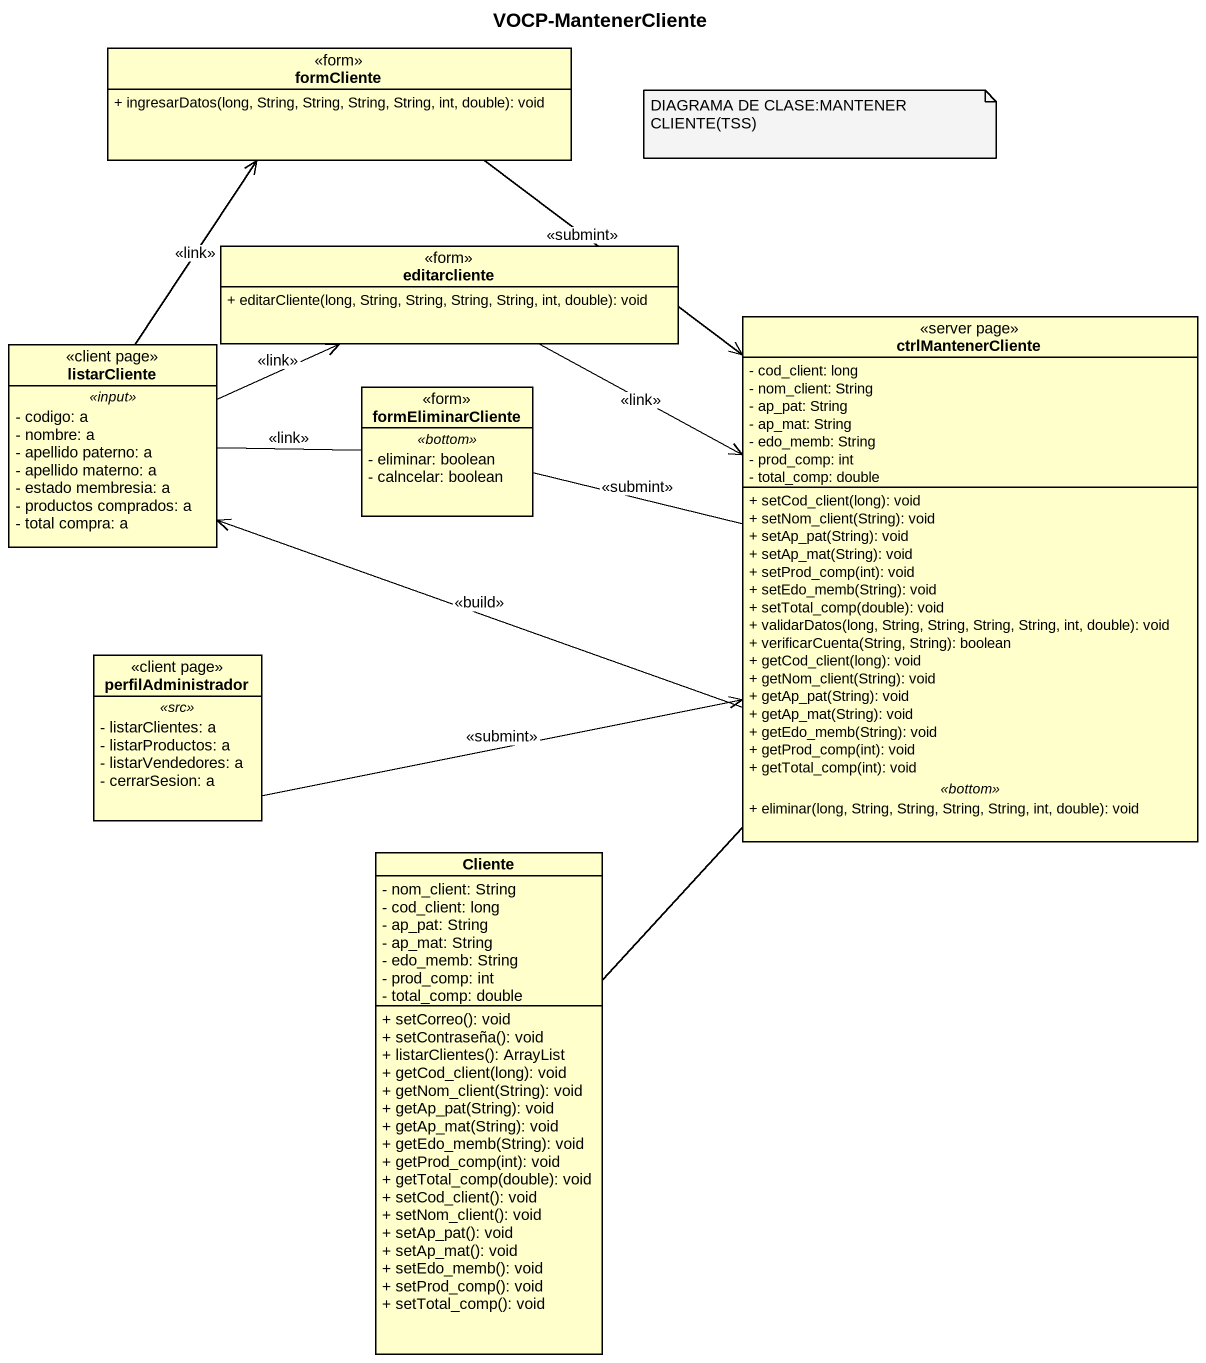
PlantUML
@startuml
title VOCP-MantenerCliente
hide circle
hide empty members
skinparam classAttributeIconSize 0
class formCliente <<form>> {
  + ingresarDatos(long, String, String, String, String, int, double): void
}
class editarcliente <<form>> {
  + editarCliente(long, String, String, String, String, int, double): void
}
class ctrlMantenerCliente <<server page>> {
  - cod_client: long
  - nom_client: String
  - ap_pat: String
  - ap_mat: String
  - edo_memb: String
  - prod_comp: int
  - total_comp: double
  --
  + setCod_client(long): void
  + setNom_client(String): void
  + setAp_pat(String): void
  + setAp_mat(String): void
  + setProd_comp(int): void
  + setEdo_memb(String): void
  + setTotal_comp(double): void
  + validarDatos(long, String, String, String, String, int, double): void
  + verificarCuenta(String, String): boolean
  + getCod_client(long): void
  + getNom_client(String): void
  + getAp_pat(String): void
  + getAp_mat(String): void
  + getEdo_memb(String): void
  + getProd_comp(int): void
  + getTotal_comp(int): void
  .. <<bottom>> ..
  + eliminar(long, String, String, String, String, int, double): void
}
class listarCliente <<client page>> {
  .. <<input>> ..
  - codigo: a
  - nombre: a
  - apellido paterno: a
  - apellido materno: a
  - estado membresia: a
  - productos comprados: a
  - total compra: a
}
class formEliminarCliente <<form>> {
  .. <<bottom>> ..
  - eliminar: boolean
  - calncelar: boolean
}
class perfilAdministrador <<client page>> {
  .. <<src>> ..
  - listarClientes: a
  - listarProductos: a
  - listarVendedores: a
  - cerrarSesion: a
}
class Cliente {
  - nom_client: String
  - cod_client: long
  - ap_pat: String
  - ap_mat: String
  - edo_memb: String
  - prod_comp: int
  - total_comp: double
  + setCorreo(): void
  + setContraseña(): void
  + listarClientes(): ArrayList
  + getCod_client(long): void
  + getNom_client(String): void
  + getAp_pat(String): void
  + getAp_mat(String): void
  + getEdo_memb(String): void
  + getProd_comp(int): void
  + getTotal_comp(double): void
  + setCod_client(): void
  + setNom_client(): void
  + setAp_pat(): void
  + setAp_mat(): void
  + setEdo_memb(): void
  + setProd_comp(): void
  + setTotal_comp(): void
}
formCliente --> ctrlMantenerCliente : <<submint>>
editarcliente -right-> ctrlMantenerCliente : <<link>>
ctrlMantenerCliente -left-> listarCliente : <<build>>
ctrlMantenerCliente -- Cliente
listarCliente -up-> formCliente : <<link>>
listarCliente -right-> editarcliente : <<link>>
listarCliente -right- formEliminarCliente : <<link>>
formEliminarCliente -right- ctrlMantenerCliente : <<submint>>
perfilAdministrador -right-> ctrlMantenerCliente : <<submint>>
note as N1
  DIAGRAMA DE CLASE:MANTENER CLIENTE(TSS)
end note
@enduml
